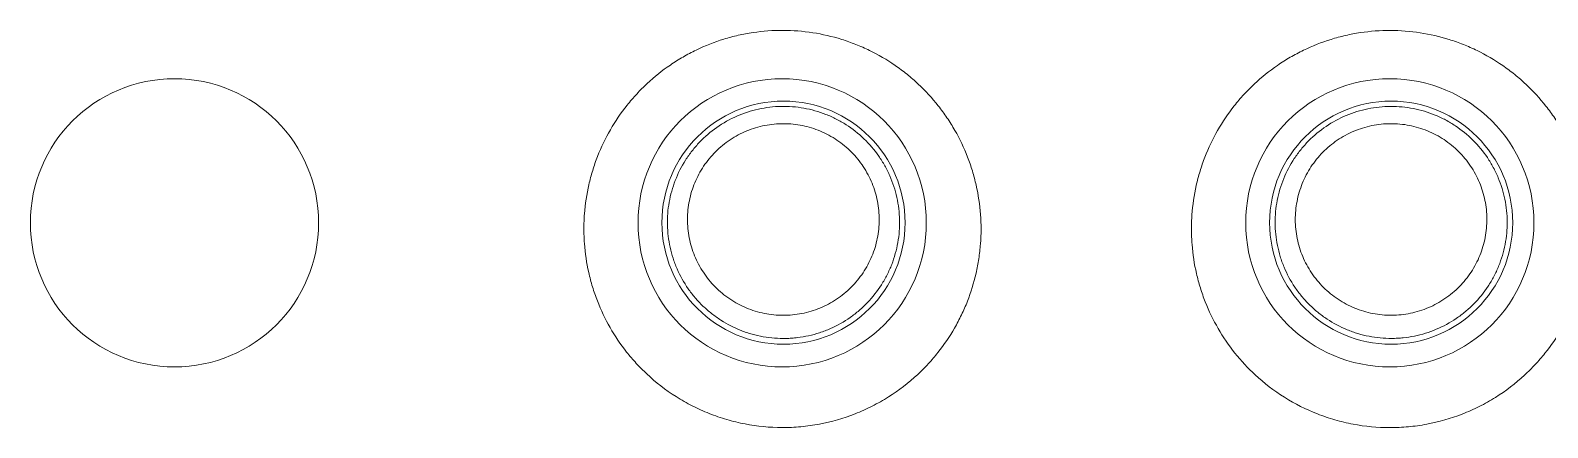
# Model space of a CAD drawing. Header units: inches. Extents: x 3778 to 56227, y -16914 to 35091.
# Drawn here: x 36312.24 to 36319.76, y -5194.27 to -5192.3 of the extents above; entities that cross this region are included whole.
import ezdxf

# ---------------------------------------------------------------- set-up
doc = ezdxf.new("R2010")
doc.units = ezdxf.units.IN
doc.header["$LTSCALE"] = 100
doc.header["$MEASUREMENT"] = 0
doc.layers.add('2-con', color=2, linetype='Continuous')
doc.layers.add('mark-B', color=2, linetype='Continuous', lineweight=20)

# ---------------------------------------------------------------- blocks, each defined once
blk = doc.blocks.new('무풍1way 일반')
at = {"layer": 'mark-B'}
for centre, radius in [((504.575, -427.4618), 0.7146), ((504.575, -427.4618), 0.7146), ((504.575, -427.4618), 0.7146), ((504.575, -427.4618), 0.7146), ((507.5873, -427.4618), 0.7146), ((507.5873, -427.4618), 0.7146), ((507.5873, -427.4618), 0.7146), ((507.5873, -427.4618), 0.7146), ((510.5997, -427.4618), 0.7146), ((504.5684, -427.4625), 0.6026), ((507.5808, -427.4625), 0.6029)]:
    blk.add_circle(centre, radius, dxfattribs=at)
for points, knots in [([(503.907, -426.7066), (503.952, -426.6651), (504.0003, -426.6283), (504.0778, -426.5798), (504.1044, -426.5648), (504.1456, -426.5441), (504.1596, -426.5374), (504.1877, -426.5249), (504.2019, -426.519), (504.2732, -426.4912), (504.3317, -426.4744), (504.4069, -426.4602), (504.4221, -426.4577), (504.4525, -426.4535), (504.4679, -426.4517), (504.514, -426.4474), (504.5447, -426.446), (504.6364, -426.4461), (504.6971, -426.4519), (504.7877, -426.4691), (504.8179, -426.4763), (504.8768, -426.4933), (504.9057, -426.5032), (504.9908, -426.5366), (505.0452, -426.564), (505.1496, -426.6296), (505.198, -426.6668), (505.2425, -426.708)], [0, 0, 0, 0, 0.125, 0.125, 0.1875, 0.1875, 0.21875, 0.21875, 0.25, 0.25, 0.375, 0.375, 0.40625, 0.40625, 0.4375, 0.4375, 0.5, 0.5, 0.625, 0.625, 0.6875, 0.6875, 0.75, 0.75, 0.875, 0.875, 1, 1, 1, 1]), ([(503.907, -426.7066), (503.952, -426.6651), (504.0003, -426.6283), (504.0778, -426.5798), (504.1044, -426.5648), (504.1456, -426.5441), (504.1596, -426.5374), (504.1877, -426.5249), (504.2019, -426.519), (504.2732, -426.4912), (504.3317, -426.4744), (504.4069, -426.4602), (504.4221, -426.4577), (504.4525, -426.4535), (504.4679, -426.4517), (504.514, -426.4474), (504.5447, -426.446), (504.6364, -426.4461), (504.6971, -426.4519), (504.7877, -426.4691), (504.8179, -426.4763), (504.8768, -426.4933), (504.9057, -426.5032), (504.9908, -426.5366), (505.0452, -426.564), (505.1496, -426.6296), (505.198, -426.6668), (505.2425, -426.708)], [0, 0, 0, 0, 0.125, 0.125, 0.1875, 0.1875, 0.21875, 0.21875, 0.25, 0.25, 0.375, 0.375, 0.40625, 0.40625, 0.4375, 0.4375, 0.5, 0.5, 0.625, 0.625, 0.6875, 0.6875, 0.75, 0.75, 0.875, 0.875, 1, 1, 1, 1]), ([(506.9152, -426.7103), (506.9604, -426.6682), (507.009, -426.6309), (507.0868, -426.5818), (507.1136, -426.5666), (507.1551, -426.5456), (507.1691, -426.5389), (507.1975, -426.5262), (507.2117, -426.5202), (507.2835, -426.492), (507.3425, -426.4751), (507.4182, -426.4607), (507.4335, -426.4582), (507.4642, -426.4539), (507.4797, -426.4521), (507.5261, -426.4478), (507.557, -426.4465), (507.6494, -426.4467), (507.7106, -426.4525), (507.7866, -426.4671), (507.8018, -426.4704), (507.832, -426.4777), (507.8769, -426.4897), (507.9496, -426.5148), (508.0055, -426.54), (508.0603, -426.568), (508.0871, -426.5833), (508.1657, -426.6332), (508.2142, -426.6709), (508.2588, -426.7127)], [0, 0, 0, 0, 0.125, 0.125, 0.1875, 0.1875, 0.21875, 0.21875, 0.25, 0.25, 0.375, 0.375, 0.40625, 0.40625, 0.4375, 0.4375, 0.5, 0.5, 0.625, 0.625, 0.65625, 0.65625, 0.6875, 0.75, 0.8125, 0.8125, 0.875, 0.875, 1, 1, 1, 1]), ([(506.9152, -426.7103), (506.9604, -426.6682), (507.009, -426.6309), (507.0868, -426.5818), (507.1136, -426.5666), (507.1551, -426.5456), (507.1691, -426.5389), (507.1975, -426.5262), (507.2117, -426.5202), (507.2835, -426.492), (507.3425, -426.4751), (507.4182, -426.4607), (507.4335, -426.4582), (507.4642, -426.4539), (507.4797, -426.4521), (507.5261, -426.4478), (507.557, -426.4465), (507.6494, -426.4467), (507.7106, -426.4525), (507.7866, -426.4671), (507.8018, -426.4704), (507.832, -426.4777), (507.8769, -426.4897), (507.9496, -426.5148), (508.0055, -426.54), (508.0603, -426.568), (508.0871, -426.5833), (508.1657, -426.6332), (508.2142, -426.6709), (508.2588, -426.7127)], [0, 0, 0, 0, 0.125, 0.125, 0.1875, 0.1875, 0.21875, 0.21875, 0.25, 0.25, 0.375, 0.375, 0.40625, 0.40625, 0.4375, 0.4375, 0.5, 0.5, 0.625, 0.625, 0.65625, 0.65625, 0.6875, 0.75, 0.8125, 0.8125, 0.875, 0.875, 1, 1, 1, 1]), ([(505.2425, -426.708), (505.2785, -426.7413), (505.312, -426.7772), (505.3739, -426.8547), (505.4016, -426.8952), (505.4505, -426.9798), (505.4718, -427.0238), (505.4989, -427.0924), (505.5071, -427.1158), (505.5216, -427.1628), (505.528, -427.1864), (505.5444, -427.2577), (505.5518, -427.3059), (505.5575, -427.379), (505.5585, -427.4036), (505.5586, -427.4529), (505.5578, -427.4775), (505.5525, -427.5507), (505.5454, -427.5989), (505.5294, -427.6704), (505.5232, -427.694), (505.5089, -427.741), (505.5008, -427.7644), (505.4741, -427.8333), (505.4319, -427.9216), (505.3772, -428.0029), (505.3388, -428.0515), (505.3309, -428.0611), (505.3149, -428.0799), (505.2903, -428.1076), (505.2644, -428.1337), (505.2107, -428.1839), (505.1725, -428.2147), (505.1216, -428.2496), (505.1113, -428.2564), (505.0903, -428.2697), (505.0797, -428.2762), (505.0475, -428.2949), (505.0257, -428.3065), (504.9592, -428.3388), (504.9135, -428.3568), (504.8428, -428.3788), (504.8189, -428.3852), (504.7704, -428.3964), (504.7458, -428.4011), (504.6721, -428.4122), (504.6225, -428.4159), (504.5227, -428.4157), (504.4241, -428.408), (504.3281, -428.3858), (504.257, -428.3636), (504.2334, -428.3552), (504.1874, -428.3369), (504.1648, -428.3269), (504.0985, -428.2946), (504.0561, -428.2698), (504.0054, -428.2348), (503.9953, -428.2276), (503.9755, -428.2128), (503.9657, -428.2051), (503.9367, -428.1818), (503.9181, -428.1656), (503.8644, -428.1151), (503.8314, -428.079), (503.7859, -428.0212), (503.7714, -428.0014), (503.7507, -427.9707), (503.744, -427.9602), (503.731, -427.9392), (503.7247, -427.9287), (503.6943, -427.8753), (503.6734, -427.8311), (503.6471, -427.7629), (503.6391, -427.7398), (503.6284, -427.7046), (503.6251, -427.6928), (503.6189, -427.6689), (503.6159, -427.6569), (503.6026, -427.5968), (503.5886, -427.5001), (503.5889, -427.4025), (503.5947, -427.3289), (503.5976, -427.3043), (503.6051, -427.2558), (503.6097, -427.2318), (503.6262, -427.1606), (503.6407, -427.114), (503.6678, -427.0457), (503.6777, -427.0231), (503.6993, -426.9786), (503.7108, -426.9569), (503.7478, -426.8933), (503.7754, -426.853), (503.8214, -426.7956), (503.8375, -426.7771), (503.8711, -426.741), (503.8888, -426.7234), (503.907, -426.7066)], [0, 0, 0, 0, 0.03125, 0.03125, 0.0625, 0.0625, 0.09375, 0.09375, 0.109375, 0.109375, 0.125, 0.125, 0.15625, 0.15625, 0.171875, 0.171875, 0.1875, 0.1875, 0.21875, 0.21875, 0.234375, 0.234375, 0.25, 0.25, 0.28125, 0.3125, 0.3125, 0.320313, 0.320313, 0.328125, 0.34375, 0.34375, 0.375, 0.375, 0.382813, 0.382813, 0.390625, 0.390625, 0.40625, 0.40625, 0.4375, 0.4375, 0.453125, 0.453125, 0.46875, 0.46875, 0.5, 0.5, 0.53125, 0.5625, 0.5625, 0.578125, 0.578125, 0.59375, 0.59375, 0.625, 0.625, 0.632812, 0.632812, 0.640625, 0.640625, 0.65625, 0.65625, 0.6875, 0.6875, 0.703125, 0.703125, 0.710937, 0.710937, 0.71875, 0.71875, 0.75, 0.75, 0.765625, 0.765625, 0.773438, 0.773438, 0.78125, 0.78125, 0.8125, 0.84375, 0.84375, 0.859375, 0.859375, 0.875, 0.875, 0.90625, 0.90625, 0.921875, 0.921875, 0.9375, 0.9375, 0.96875, 0.96875, 0.984375, 0.984375, 1, 1, 1, 1]), ([(505.2425, -426.708), (505.2785, -426.7413), (505.312, -426.7772), (505.3739, -426.8547), (505.4016, -426.8952), (505.4505, -426.9798), (505.4718, -427.0238), (505.4989, -427.0924), (505.5071, -427.1158), (505.5216, -427.1628), (505.528, -427.1864), (505.5444, -427.2577), (505.5518, -427.3059), (505.5575, -427.379), (505.5585, -427.4036), (505.5586, -427.4529), (505.5578, -427.4775), (505.5525, -427.5507), (505.5454, -427.5989), (505.5294, -427.6704), (505.5232, -427.694), (505.5089, -427.741), (505.5008, -427.7644), (505.4741, -427.8333), (505.4319, -427.9216), (505.3772, -428.0029), (505.3388, -428.0515), (505.3309, -428.0611), (505.3149, -428.0799), (505.2903, -428.1076), (505.2644, -428.1337), (505.2107, -428.1839), (505.1725, -428.2147), (505.1216, -428.2496), (505.1113, -428.2564), (505.0903, -428.2697), (505.0797, -428.2762), (505.0475, -428.2949), (505.0257, -428.3065), (504.9592, -428.3388), (504.9135, -428.3568), (504.8428, -428.3788), (504.8189, -428.3852), (504.7704, -428.3964), (504.7458, -428.4011), (504.6721, -428.4122), (504.6225, -428.4159), (504.5227, -428.4157), (504.4241, -428.408), (504.3281, -428.3858), (504.257, -428.3636), (504.2334, -428.3552), (504.1874, -428.3369), (504.1648, -428.3269), (504.0985, -428.2946), (504.0561, -428.2698), (504.0054, -428.2348), (503.9953, -428.2276), (503.9755, -428.2128), (503.9657, -428.2051), (503.9367, -428.1818), (503.9181, -428.1656), (503.8644, -428.1151), (503.8314, -428.079), (503.7859, -428.0212), (503.7714, -428.0014), (503.7507, -427.9707), (503.744, -427.9602), (503.731, -427.9392), (503.7247, -427.9287), (503.6943, -427.8753), (503.6734, -427.8311), (503.6471, -427.7629), (503.6391, -427.7398), (503.6284, -427.7046), (503.6251, -427.6928), (503.6189, -427.6689), (503.6159, -427.6569), (503.6026, -427.5968), (503.5886, -427.5001), (503.5889, -427.4025), (503.5947, -427.3289), (503.5976, -427.3043), (503.6051, -427.2558), (503.6097, -427.2318), (503.6262, -427.1606), (503.6407, -427.114), (503.6678, -427.0457), (503.6777, -427.0231), (503.6993, -426.9786), (503.7108, -426.9569), (503.7478, -426.8933), (503.7754, -426.853), (503.8214, -426.7956), (503.8375, -426.7771), (503.8711, -426.741), (503.8888, -426.7234), (503.907, -426.7066)], [0, 0, 0, 0, 0.03125, 0.03125, 0.0625, 0.0625, 0.09375, 0.09375, 0.109375, 0.109375, 0.125, 0.125, 0.15625, 0.15625, 0.171875, 0.171875, 0.1875, 0.1875, 0.21875, 0.21875, 0.234375, 0.234375, 0.25, 0.25, 0.28125, 0.3125, 0.3125, 0.320313, 0.320313, 0.328125, 0.34375, 0.34375, 0.375, 0.375, 0.382813, 0.382813, 0.390625, 0.390625, 0.40625, 0.40625, 0.4375, 0.4375, 0.453125, 0.453125, 0.46875, 0.46875, 0.5, 0.5, 0.53125, 0.5625, 0.5625, 0.578125, 0.578125, 0.59375, 0.59375, 0.625, 0.625, 0.632812, 0.632812, 0.640625, 0.640625, 0.65625, 0.65625, 0.6875, 0.6875, 0.703125, 0.703125, 0.710937, 0.710937, 0.71875, 0.71875, 0.75, 0.75, 0.765625, 0.765625, 0.773438, 0.773438, 0.78125, 0.78125, 0.8125, 0.84375, 0.84375, 0.859375, 0.859375, 0.875, 0.875, 0.90625, 0.90625, 0.921875, 0.921875, 0.9375, 0.9375, 0.96875, 0.96875, 0.984375, 0.984375, 1, 1, 1, 1]), ([(508.2588, -426.7127), (508.2766, -426.7294), (508.2938, -426.7468), (508.327, -426.7829), (508.343, -426.8016), (508.389, -426.8598), (508.4436, -426.941), (508.4856, -427.029), (508.5123, -427.0976), (508.5204, -427.121), (508.5347, -427.1679), (508.5409, -427.1915), (508.5569, -427.2627), (508.5641, -427.3108), (508.5694, -427.3838), (508.5703, -427.4083), (508.5702, -427.4576), (508.5693, -427.4821), (508.5637, -427.5551), (508.5564, -427.6032), (508.5402, -427.6744), (508.5339, -427.698), (508.5195, -427.7448), (508.5113, -427.7682), (508.4844, -427.8368), (508.4421, -427.9248), (508.3872, -428.0057), (508.3487, -428.0541), (508.3408, -428.0637), (508.3248, -428.0824), (508.3002, -428.1099), (508.2743, -428.1359), (508.2206, -428.1859), (508.1823, -428.2165), (508.1315, -428.2513), (508.1212, -428.2581), (508.1002, -428.2713), (508.0896, -428.2777), (508.0574, -428.2963), (508.0356, -428.3078), (507.9692, -428.3399), (507.9236, -428.3578), (507.8531, -428.3796), (507.8292, -428.386), (507.7808, -428.3971), (507.7563, -428.4017), (507.6827, -428.4127), (507.6332, -428.4163), (507.5337, -428.4161), (507.4354, -428.4083), (507.3396, -428.3861), (507.2687, -428.364), (507.2452, -428.3556), (507.1993, -428.3374), (507.1768, -428.3274), (507.1107, -428.2952), (507.0684, -428.2705), (507.0177, -428.2356), (507.0077, -428.2284), (506.9879, -428.2137), (506.9781, -428.2061), (506.9492, -428.1828), (506.9306, -428.1666), (506.877, -428.1164), (506.844, -428.0804), (506.7985, -428.0229), (506.784, -428.0031), (506.7634, -427.9725), (506.7566, -427.9621), (506.7436, -427.9412), (506.7373, -427.9306), (506.7069, -427.8774), (506.686, -427.8334), (506.6595, -427.7654), (506.6516, -427.7423), (506.6409, -427.7073), (506.6375, -427.6955), (506.6312, -427.6718), (506.6283, -427.6598), (506.6147, -427.5998), (506.6005, -427.5033), (506.6006, -427.406), (506.6061, -427.3326), (506.6089, -427.308), (506.6162, -427.2596), (506.6207, -427.2356), (506.637, -427.1644), (506.6513, -427.1179), (506.678, -427.0497), (506.6878, -427.0271), (506.7092, -426.9826), (506.7206, -426.9609), (506.7573, -426.8972), (506.7847, -426.8569), (506.8302, -426.7995), (506.8462, -426.7809), (506.8796, -426.7447), (506.8971, -426.7271), (506.9152, -426.7103)], [0, 0, 0, 0, 0.015625, 0.015625, 0.03125, 0.03125, 0.0625, 0.09375, 0.09375, 0.109375, 0.109375, 0.125, 0.125, 0.15625, 0.15625, 0.171875, 0.171875, 0.1875, 0.1875, 0.21875, 0.21875, 0.234375, 0.234375, 0.25, 0.25, 0.28125, 0.3125, 0.3125, 0.320313, 0.320313, 0.328125, 0.34375, 0.34375, 0.375, 0.375, 0.382813, 0.382813, 0.390625, 0.390625, 0.40625, 0.40625, 0.4375, 0.4375, 0.453125, 0.453125, 0.46875, 0.46875, 0.5, 0.5, 0.53125, 0.5625, 0.5625, 0.578125, 0.578125, 0.59375, 0.59375, 0.625, 0.625, 0.632813, 0.632813, 0.640625, 0.640625, 0.65625, 0.65625, 0.6875, 0.6875, 0.703125, 0.703125, 0.710938, 0.710938, 0.71875, 0.71875, 0.75, 0.75, 0.765625, 0.765625, 0.773438, 0.773438, 0.78125, 0.78125, 0.8125, 0.84375, 0.84375, 0.859375, 0.859375, 0.875, 0.875, 0.90625, 0.90625, 0.921875, 0.921875, 0.9375, 0.9375, 0.96875, 0.96875, 0.984375, 0.984375, 1, 1, 1, 1]), ([(508.2588, -426.7127), (508.2766, -426.7294), (508.2938, -426.7468), (508.327, -426.7829), (508.343, -426.8016), (508.389, -426.8598), (508.4436, -426.941), (508.4856, -427.029), (508.5123, -427.0976), (508.5204, -427.121), (508.5347, -427.1679), (508.5409, -427.1915), (508.5569, -427.2627), (508.5641, -427.3108), (508.5694, -427.3838), (508.5703, -427.4083), (508.5702, -427.4576), (508.5693, -427.4821), (508.5637, -427.5551), (508.5564, -427.6032), (508.5402, -427.6744), (508.5339, -427.698), (508.5195, -427.7448), (508.5113, -427.7682), (508.4844, -427.8368), (508.4421, -427.9248), (508.3872, -428.0057), (508.3487, -428.0541), (508.3408, -428.0637), (508.3248, -428.0824), (508.3002, -428.1099), (508.2743, -428.1359), (508.2206, -428.1859), (508.1823, -428.2165), (508.1315, -428.2513), (508.1212, -428.2581), (508.1002, -428.2713), (508.0896, -428.2777), (508.0574, -428.2963), (508.0356, -428.3078), (507.9692, -428.3399), (507.9236, -428.3578), (507.8531, -428.3796), (507.8292, -428.386), (507.7808, -428.3971), (507.7563, -428.4017), (507.6827, -428.4127), (507.6332, -428.4163), (507.5337, -428.4161), (507.4354, -428.4083), (507.3396, -428.3861), (507.2687, -428.364), (507.2452, -428.3556), (507.1993, -428.3374), (507.1768, -428.3274), (507.1107, -428.2952), (507.0684, -428.2705), (507.0177, -428.2356), (507.0077, -428.2284), (506.9879, -428.2137), (506.9781, -428.2061), (506.9492, -428.1828), (506.9306, -428.1666), (506.877, -428.1164), (506.844, -428.0804), (506.7985, -428.0229), (506.784, -428.0031), (506.7634, -427.9725), (506.7566, -427.9621), (506.7436, -427.9412), (506.7373, -427.9306), (506.7069, -427.8774), (506.686, -427.8334), (506.6595, -427.7654), (506.6516, -427.7423), (506.6409, -427.7073), (506.6375, -427.6955), (506.6312, -427.6718), (506.6283, -427.6598), (506.6147, -427.5998), (506.6005, -427.5033), (506.6006, -427.406), (506.6061, -427.3326), (506.6089, -427.308), (506.6162, -427.2596), (506.6207, -427.2356), (506.637, -427.1644), (506.6513, -427.1179), (506.678, -427.0497), (506.6878, -427.0271), (506.7092, -426.9826), (506.7206, -426.9609), (506.7573, -426.8972), (506.7847, -426.8569), (506.8302, -426.7995), (506.8462, -426.7809), (506.8796, -426.7447), (506.8971, -426.7271), (506.9152, -426.7103)], [0, 0, 0, 0, 0.015625, 0.015625, 0.03125, 0.03125, 0.0625, 0.09375, 0.09375, 0.109375, 0.109375, 0.125, 0.125, 0.15625, 0.15625, 0.171875, 0.171875, 0.1875, 0.1875, 0.21875, 0.21875, 0.234375, 0.234375, 0.25, 0.25, 0.28125, 0.3125, 0.3125, 0.320313, 0.320313, 0.328125, 0.34375, 0.34375, 0.375, 0.375, 0.382813, 0.382813, 0.390625, 0.390625, 0.40625, 0.40625, 0.4375, 0.4375, 0.453125, 0.453125, 0.46875, 0.46875, 0.5, 0.5, 0.53125, 0.5625, 0.5625, 0.578125, 0.578125, 0.59375, 0.59375, 0.625, 0.625, 0.632813, 0.632813, 0.640625, 0.640625, 0.65625, 0.65625, 0.6875, 0.6875, 0.703125, 0.703125, 0.710938, 0.710938, 0.71875, 0.71875, 0.75, 0.75, 0.765625, 0.765625, 0.773438, 0.773438, 0.78125, 0.78125, 0.8125, 0.84375, 0.84375, 0.859375, 0.859375, 0.875, 0.875, 0.90625, 0.90625, 0.921875, 0.921875, 0.9375, 0.9375, 0.96875, 0.96875, 0.984375, 0.984375, 1, 1, 1, 1]), ([(504.163, -427.8718), (504.136, -427.845), (504.1121, -427.816), (504.0807, -427.7693), (504.0709, -427.7531), (504.053, -427.7198), (504.0449, -427.7027), (504.0232, -427.6509), (504.0122, -427.6152), (504.001, -427.5599), (503.9981, -427.5411), (503.9943, -427.5037), (503.9933, -427.485), (503.993, -427.429), (503.9965, -427.3918), (504.0108, -427.3174), (504.0215, -427.2815), (504.0427, -427.2296), (504.0506, -427.2126), (504.0681, -427.1793), (504.0778, -427.1629), (504.1089, -427.1157), (504.1325, -427.0866), (504.172, -427.0465), (504.1859, -427.0337), (504.2152, -427.0094), (504.2303, -426.998), (504.277, -426.9664), (504.31, -426.9484), (504.3623, -426.9264), (504.3803, -426.9198), (504.4164, -426.9086), (504.4529, -426.8993), (504.4901, -426.8935), (504.5182, -426.8906), (504.5277, -426.8899), (504.5466, -426.8888), (504.5562, -426.8885), (504.6037, -426.8883), (504.6412, -426.8919), (504.6966, -426.9026), (504.715, -426.9071), (504.7423, -426.9153), (504.7513, -426.9182), (504.7692, -426.9246), (504.7781, -426.9279), (504.8217, -426.9458), (504.8549, -426.9634), (504.902, -426.9947), (504.9174, -427.006), (504.9468, -427.03), (504.9608, -427.0426), (504.9876, -427.0693), (505.0005, -427.0834), (505.0245, -427.1126), (505.0357, -427.1276), (505.067, -427.1743), (505.0847, -427.2072), (505.1029, -427.2508), (505.1064, -427.2597), (505.1128, -427.2774), (505.1217, -427.3041), (505.1332, -427.3494), (505.1388, -427.3864), (505.1426, -427.4237), (505.1436, -427.4427), (505.1438, -427.4992), (505.1403, -427.5364), (505.1297, -427.5915), (505.1252, -427.6097), (505.1144, -427.646), (505.1081, -427.6638), (505.0869, -427.7158), (505.0695, -427.7489), (505.0384, -427.7961), (505.0271, -427.8115), (505.0033, -427.8408), (504.9908, -427.8548), (504.9513, -427.8947), (504.9224, -427.9188), (504.8594, -427.9614), (504.8262, -427.9794), (504.7743, -428.0012), (504.7566, -428.0077), (504.7204, -428.0189), (504.7019, -428.0236), (504.6462, -428.035), (504.6088, -428.0388), (504.5522, -428.0391), (504.5332, -428.0382), (504.4953, -428.0346), (504.4766, -428.0319), (504.4211, -428.0211), (504.3851, -428.0103), (504.3412, -427.9923), (504.3325, -427.9885), (504.3153, -427.9804), (504.29, -427.9677), (504.2658, -427.9533), (504.219, -427.9222), (504.1899, -427.8986), (504.163, -427.8718)], [0, 0, 0, 0, 0.03125, 0.03125, 0.046875, 0.046875, 0.0625, 0.0625, 0.09375, 0.09375, 0.109375, 0.109375, 0.125, 0.125, 0.15625, 0.15625, 0.1875, 0.1875, 0.203125, 0.203125, 0.21875, 0.21875, 0.25, 0.25, 0.265625, 0.265625, 0.28125, 0.28125, 0.3125, 0.3125, 0.328125, 0.328125, 0.34375, 0.359375, 0.359375, 0.367187, 0.367187, 0.375, 0.375, 0.40625, 0.40625, 0.421875, 0.421875, 0.429687, 0.429687, 0.4375, 0.4375, 0.46875, 0.46875, 0.484375, 0.484375, 0.5, 0.5, 0.515625, 0.515625, 0.53125, 0.53125, 0.5625, 0.5625, 0.570312, 0.570312, 0.578125, 0.59375, 0.609375, 0.609375, 0.625, 0.625, 0.65625, 0.65625, 0.671875, 0.671875, 0.6875, 0.6875, 0.71875, 0.71875, 0.734375, 0.734375, 0.75, 0.75, 0.78125, 0.78125, 0.8125, 0.8125, 0.828125, 0.828125, 0.84375, 0.84375, 0.875, 0.875, 0.890625, 0.890625, 0.90625, 0.90625, 0.9375, 0.9375, 0.945312, 0.945312, 0.953125, 0.96875, 0.96875, 1, 1, 1, 1]), ([(507.1819, -427.8786), (507.1545, -427.8523), (507.1302, -427.8237), (507.0979, -427.7774), (507.0879, -427.7615), (507.0694, -427.7284), (507.061, -427.7115), (507.0385, -427.66), (507.0269, -427.6244), (507.0147, -427.5693), (507.0116, -427.5506), (507.0071, -427.5132), (507.0058, -427.4945), (507.0046, -427.4385), (507.0074, -427.4012), (507.0206, -427.3265), (507.0307, -427.2905), (507.051, -427.2382), (507.0586, -427.221), (507.0756, -427.1874), (507.085, -427.1708), (507.1154, -427.1231), (507.1385, -427.0936), (507.1774, -427.0528), (507.1911, -427.0398), (507.2199, -427.015), (507.2348, -427.0034), (507.281, -426.971), (507.3137, -426.9525), (507.3657, -426.9295), (507.3836, -426.9227), (507.4196, -426.9109), (507.4559, -426.901), (507.493, -426.8946), (507.5211, -426.8912), (507.5305, -426.8903), (507.5495, -426.889), (507.559, -426.8885), (507.6066, -426.8875), (507.6441, -426.8904), (507.6998, -426.9003), (507.7182, -426.9045), (507.7456, -426.9122), (507.7547, -426.915), (507.7727, -426.921), (507.7816, -426.9243), (507.8256, -426.9415), (507.859, -426.9585), (507.9068, -426.989), (507.9223, -427.0001), (507.9521, -427.0235), (507.9663, -427.036), (507.9936, -427.0622), (508.0067, -427.0761), (508.0312, -427.1049), (508.0426, -427.1198), (508.0747, -427.1659), (508.093, -427.1986), (508.112, -427.2419), (508.1155, -427.2507), (508.1222, -427.2683), (508.1316, -427.2949), (508.1438, -427.34), (508.1501, -427.3769), (508.1545, -427.4142), (508.1558, -427.4332), (508.157, -427.4897), (508.1541, -427.5269), (508.1443, -427.5822), (508.1402, -427.6006), (508.13, -427.637), (508.124, -427.6549), (508.1036, -427.7074), (508.0867, -427.7408), (508.0564, -427.7884), (508.0454, -427.804), (508.022, -427.8337), (508.0097, -427.8479), (507.9709, -427.8886), (507.9424, -427.9131), (507.8801, -427.9568), (507.8472, -427.9753), (507.7956, -427.998), (507.778, -428.0048), (507.742, -428.0166), (507.7235, -428.0216), (507.668, -428.0339), (507.6307, -428.0383), (507.5741, -428.0395), (507.555, -428.039), (507.5171, -428.036), (507.4983, -428.0336), (507.4427, -428.0237), (507.4064, -428.0135), (507.3622, -427.9962), (507.3534, -427.9925), (507.3361, -427.9847), (507.3106, -427.9725), (507.2862, -427.9585), (507.2389, -427.9282), (507.2094, -427.905), (507.1819, -427.8786)], [0, 0, 0, 0, 0.03125, 0.03125, 0.046875, 0.046875, 0.0625, 0.0625, 0.09375, 0.09375, 0.109375, 0.109375, 0.125, 0.125, 0.15625, 0.15625, 0.1875, 0.1875, 0.203125, 0.203125, 0.21875, 0.21875, 0.25, 0.25, 0.265625, 0.265625, 0.28125, 0.28125, 0.3125, 0.3125, 0.328125, 0.328125, 0.34375, 0.359375, 0.359375, 0.367187, 0.367187, 0.375, 0.375, 0.40625, 0.40625, 0.421875, 0.421875, 0.429687, 0.429687, 0.4375, 0.4375, 0.46875, 0.46875, 0.484375, 0.484375, 0.5, 0.5, 0.515625, 0.515625, 0.53125, 0.53125, 0.5625, 0.5625, 0.570312, 0.570312, 0.578125, 0.59375, 0.609375, 0.609375, 0.625, 0.625, 0.65625, 0.65625, 0.671875, 0.671875, 0.6875, 0.6875, 0.71875, 0.71875, 0.734375, 0.734375, 0.75, 0.75, 0.78125, 0.78125, 0.8125, 0.8125, 0.828125, 0.828125, 0.84375, 0.84375, 0.875, 0.875, 0.890625, 0.890625, 0.90625, 0.90625, 0.9375, 0.9375, 0.945312, 0.945312, 0.953125, 0.96875, 0.96875, 1, 1, 1, 1]), ([(504.234, -427.8152), (504.2451, -427.8263), (504.2567, -427.8368), (504.2809, -427.8564), (504.3058, -427.8748), (504.3325, -427.8907), (504.36, -427.9053), (504.3743, -427.912), (504.4179, -427.9298), (504.4477, -427.9387), (504.4935, -427.9476), (504.509, -427.9498), (504.5403, -427.9527), (504.5561, -427.9534), (504.6028, -427.9531), (504.6338, -427.9499), (504.6798, -427.9404), (504.6951, -427.9365), (504.725, -427.9272), (504.7542, -427.9165), (504.7822, -427.903), (504.8095, -427.8881), (504.8229, -427.8799), (504.8618, -427.8535), (504.8856, -427.8335), (504.9182, -427.8005), (504.9285, -427.7889), (504.9481, -427.7647), (504.9573, -427.752), (504.9829, -427.713), (504.9972, -427.6857), (505.0146, -427.6427), (505.0198, -427.628), (505.0286, -427.5981), (505.0323, -427.5831), (505.041, -427.5377), (505.0439, -427.507), (505.0437, -427.4605), (505.0428, -427.4449), (505.0396, -427.4141), (505.035, -427.3836), (505.0274, -427.3538), (505.0183, -427.3242), (505.013, -427.3096), (504.995, -427.2664), (504.9803, -427.2392), (504.9545, -427.2008), (504.9453, -427.1884), (504.9254, -427.1643), (504.9148, -427.1527), (504.8927, -427.1307), (504.8811, -427.1202), (504.8569, -427.1004), (504.8442, -427.0911), (504.8052, -427.0653), (504.7778, -427.0508), (504.7345, -427.033), (504.7197, -427.0278), (504.6896, -427.0188), (504.6744, -427.0151), (504.6286, -427.0062), (504.5976, -427.0033), (504.5504, -427.0036), (504.5347, -427.0045), (504.5036, -427.0077), (504.4729, -427.0125), (504.4427, -427.0203), (504.4129, -427.0296), (504.398, -427.035), (504.3548, -427.0533), (504.3276, -427.0682), (504.289, -427.0944), (504.2766, -427.1038), (504.2525, -427.1239), (504.241, -427.1345), (504.2084, -427.1677), (504.189, -427.1917), (504.1634, -427.2307), (504.1554, -427.2442), (504.141, -427.2717), (504.1345, -427.2857), (504.1172, -427.3286), (504.1084, -427.3582), (504.0966, -427.4194), (504.0938, -427.4502), (504.094, -427.4963), (504.0948, -427.5117), (504.098, -427.5425), (504.1004, -427.558), (504.1096, -427.6035), (504.1187, -427.633), (504.1366, -427.6757), (504.1432, -427.6898), (504.1581, -427.7173), (504.1661, -427.7306), (504.192, -427.7692), (504.2117, -427.7931), (504.234, -427.8152)], [0, 0, 0, 0, 0.015625, 0.015625, 0.03125, 0.046875, 0.046875, 0.0625, 0.0625, 0.09375, 0.09375, 0.109375, 0.109375, 0.125, 0.125, 0.15625, 0.15625, 0.171875, 0.171875, 0.1875, 0.203125, 0.203125, 0.21875, 0.21875, 0.25, 0.25, 0.265625, 0.265625, 0.28125, 0.28125, 0.3125, 0.3125, 0.328125, 0.328125, 0.34375, 0.34375, 0.375, 0.375, 0.390625, 0.390625, 0.40625, 0.421875, 0.421875, 0.4375, 0.4375, 0.46875, 0.46875, 0.484375, 0.484375, 0.5, 0.5, 0.515625, 0.515625, 0.53125, 0.53125, 0.5625, 0.5625, 0.578125, 0.578125, 0.59375, 0.59375, 0.625, 0.625, 0.640625, 0.640625, 0.65625, 0.671875, 0.671875, 0.6875, 0.6875, 0.71875, 0.71875, 0.734375, 0.734375, 0.75, 0.75, 0.78125, 0.78125, 0.796875, 0.796875, 0.8125, 0.8125, 0.84375, 0.84375, 0.875, 0.875, 0.890625, 0.890625, 0.90625, 0.90625, 0.9375, 0.9375, 0.953125, 0.953125, 0.96875, 0.96875, 1, 1, 1, 1]), ([(507.2521, -427.8207), (507.2634, -427.8316), (507.2752, -427.8419), (507.2997, -427.8611), (507.325, -427.8791), (507.3519, -427.8946), (507.3797, -427.9087), (507.3941, -427.9152), (507.4379, -427.9323), (507.4679, -427.9407), (507.5139, -427.9488), (507.5294, -427.9508), (507.5608, -427.9532), (507.5765, -427.9536), (507.6233, -427.9526), (507.6542, -427.9488), (507.7001, -427.9386), (507.7154, -427.9344), (507.7451, -427.9246), (507.7741, -427.9134), (507.8019, -427.8994), (507.829, -427.8841), (507.8422, -427.8757), (507.8808, -427.8486), (507.9043, -427.8283), (507.9363, -427.7947), (507.9464, -427.7829), (507.9656, -427.7583), (507.9747, -427.7455), (507.9996, -427.7061), (508.0135, -427.6785), (508.0302, -427.6353), (508.0351, -427.6205), (508.0435, -427.5904), (508.0469, -427.5753), (508.0549, -427.5297), (508.0572, -427.499), (508.0562, -427.4524), (508.0551, -427.4368), (508.0514, -427.4061), (508.0463, -427.3756), (508.0382, -427.3459), (508.0286, -427.3165), (508.0231, -427.3019), (508.0043, -427.259), (507.9892, -427.2321), (507.9627, -427.1941), (507.9533, -427.1818), (507.933, -427.158), (507.9223, -427.1466), (507.8998, -427.1249), (507.888, -427.1147), (507.8634, -427.0953), (507.8506, -427.0861), (507.8111, -427.061), (507.7835, -427.0469), (507.7399, -427.0299), (507.7249, -427.0249), (507.6947, -427.0164), (507.6795, -427.0129), (507.6335, -427.0048), (507.6024, -427.0024), (507.5552, -427.0035), (507.5395, -427.0046), (507.5085, -427.0084), (507.4779, -427.0137), (507.4478, -427.0219), (507.4181, -427.0317), (507.4033, -427.0374), (507.3604, -427.0564), (507.3334, -427.0718), (507.2953, -427.0986), (507.283, -427.1082), (507.2592, -427.1287), (507.2479, -427.1395), (507.2158, -427.1732), (507.1968, -427.1976), (507.1718, -427.237), (507.1641, -427.2507), (507.1501, -427.2784), (507.1438, -427.2926), (507.1271, -427.3357), (507.1188, -427.3655), (507.1081, -427.427), (507.1058, -427.4578), (507.1068, -427.5039), (507.1078, -427.5193), (507.1115, -427.5501), (507.1141, -427.5656), (507.1242, -427.611), (507.1337, -427.6403), (507.1523, -427.6828), (507.1592, -427.6967), (507.1745, -427.724), (507.1827, -427.7372), (507.2093, -427.7753), (507.2294, -427.7989), (507.2521, -427.8207)], [0, 0, 0, 0, 0.015625, 0.015625, 0.03125, 0.046875, 0.046875, 0.0625, 0.0625, 0.09375, 0.09375, 0.109375, 0.109375, 0.125, 0.125, 0.15625, 0.15625, 0.171875, 0.171875, 0.1875, 0.203125, 0.203125, 0.21875, 0.21875, 0.25, 0.25, 0.265625, 0.265625, 0.28125, 0.28125, 0.3125, 0.3125, 0.328125, 0.328125, 0.34375, 0.34375, 0.375, 0.375, 0.390625, 0.390625, 0.40625, 0.421875, 0.421875, 0.4375, 0.4375, 0.46875, 0.46875, 0.484375, 0.484375, 0.5, 0.5, 0.515625, 0.515625, 0.53125, 0.53125, 0.5625, 0.5625, 0.578125, 0.578125, 0.59375, 0.59375, 0.625, 0.625, 0.640625, 0.640625, 0.65625, 0.671875, 0.671875, 0.6875, 0.6875, 0.71875, 0.71875, 0.734375, 0.734375, 0.75, 0.75, 0.78125, 0.78125, 0.796875, 0.796875, 0.8125, 0.8125, 0.84375, 0.84375, 0.875, 0.875, 0.890625, 0.890625, 0.90625, 0.90625, 0.9375, 0.9375, 0.953125, 0.953125, 0.96875, 0.96875, 1, 1, 1, 1])]:
    blk.add_open_spline(points, degree=3, knots=knots, dxfattribs=at)
blk = doc.blocks.new('dpdjzjs')
at = {"layer": 'mark-B', "rotation": 180}
blk.add_blockref('무풍1way 일반', (172794.4147, 96209.7275), dxfattribs=at)

msp = doc.modelspace()

# ---------------------------------------------------------------- block references
at = {"layer": '2-con'}
msp.add_blockref('dpdjzjs', (-135970.8648, -101830.4424), dxfattribs=at)

doc.saveas('drawing.dxf')
